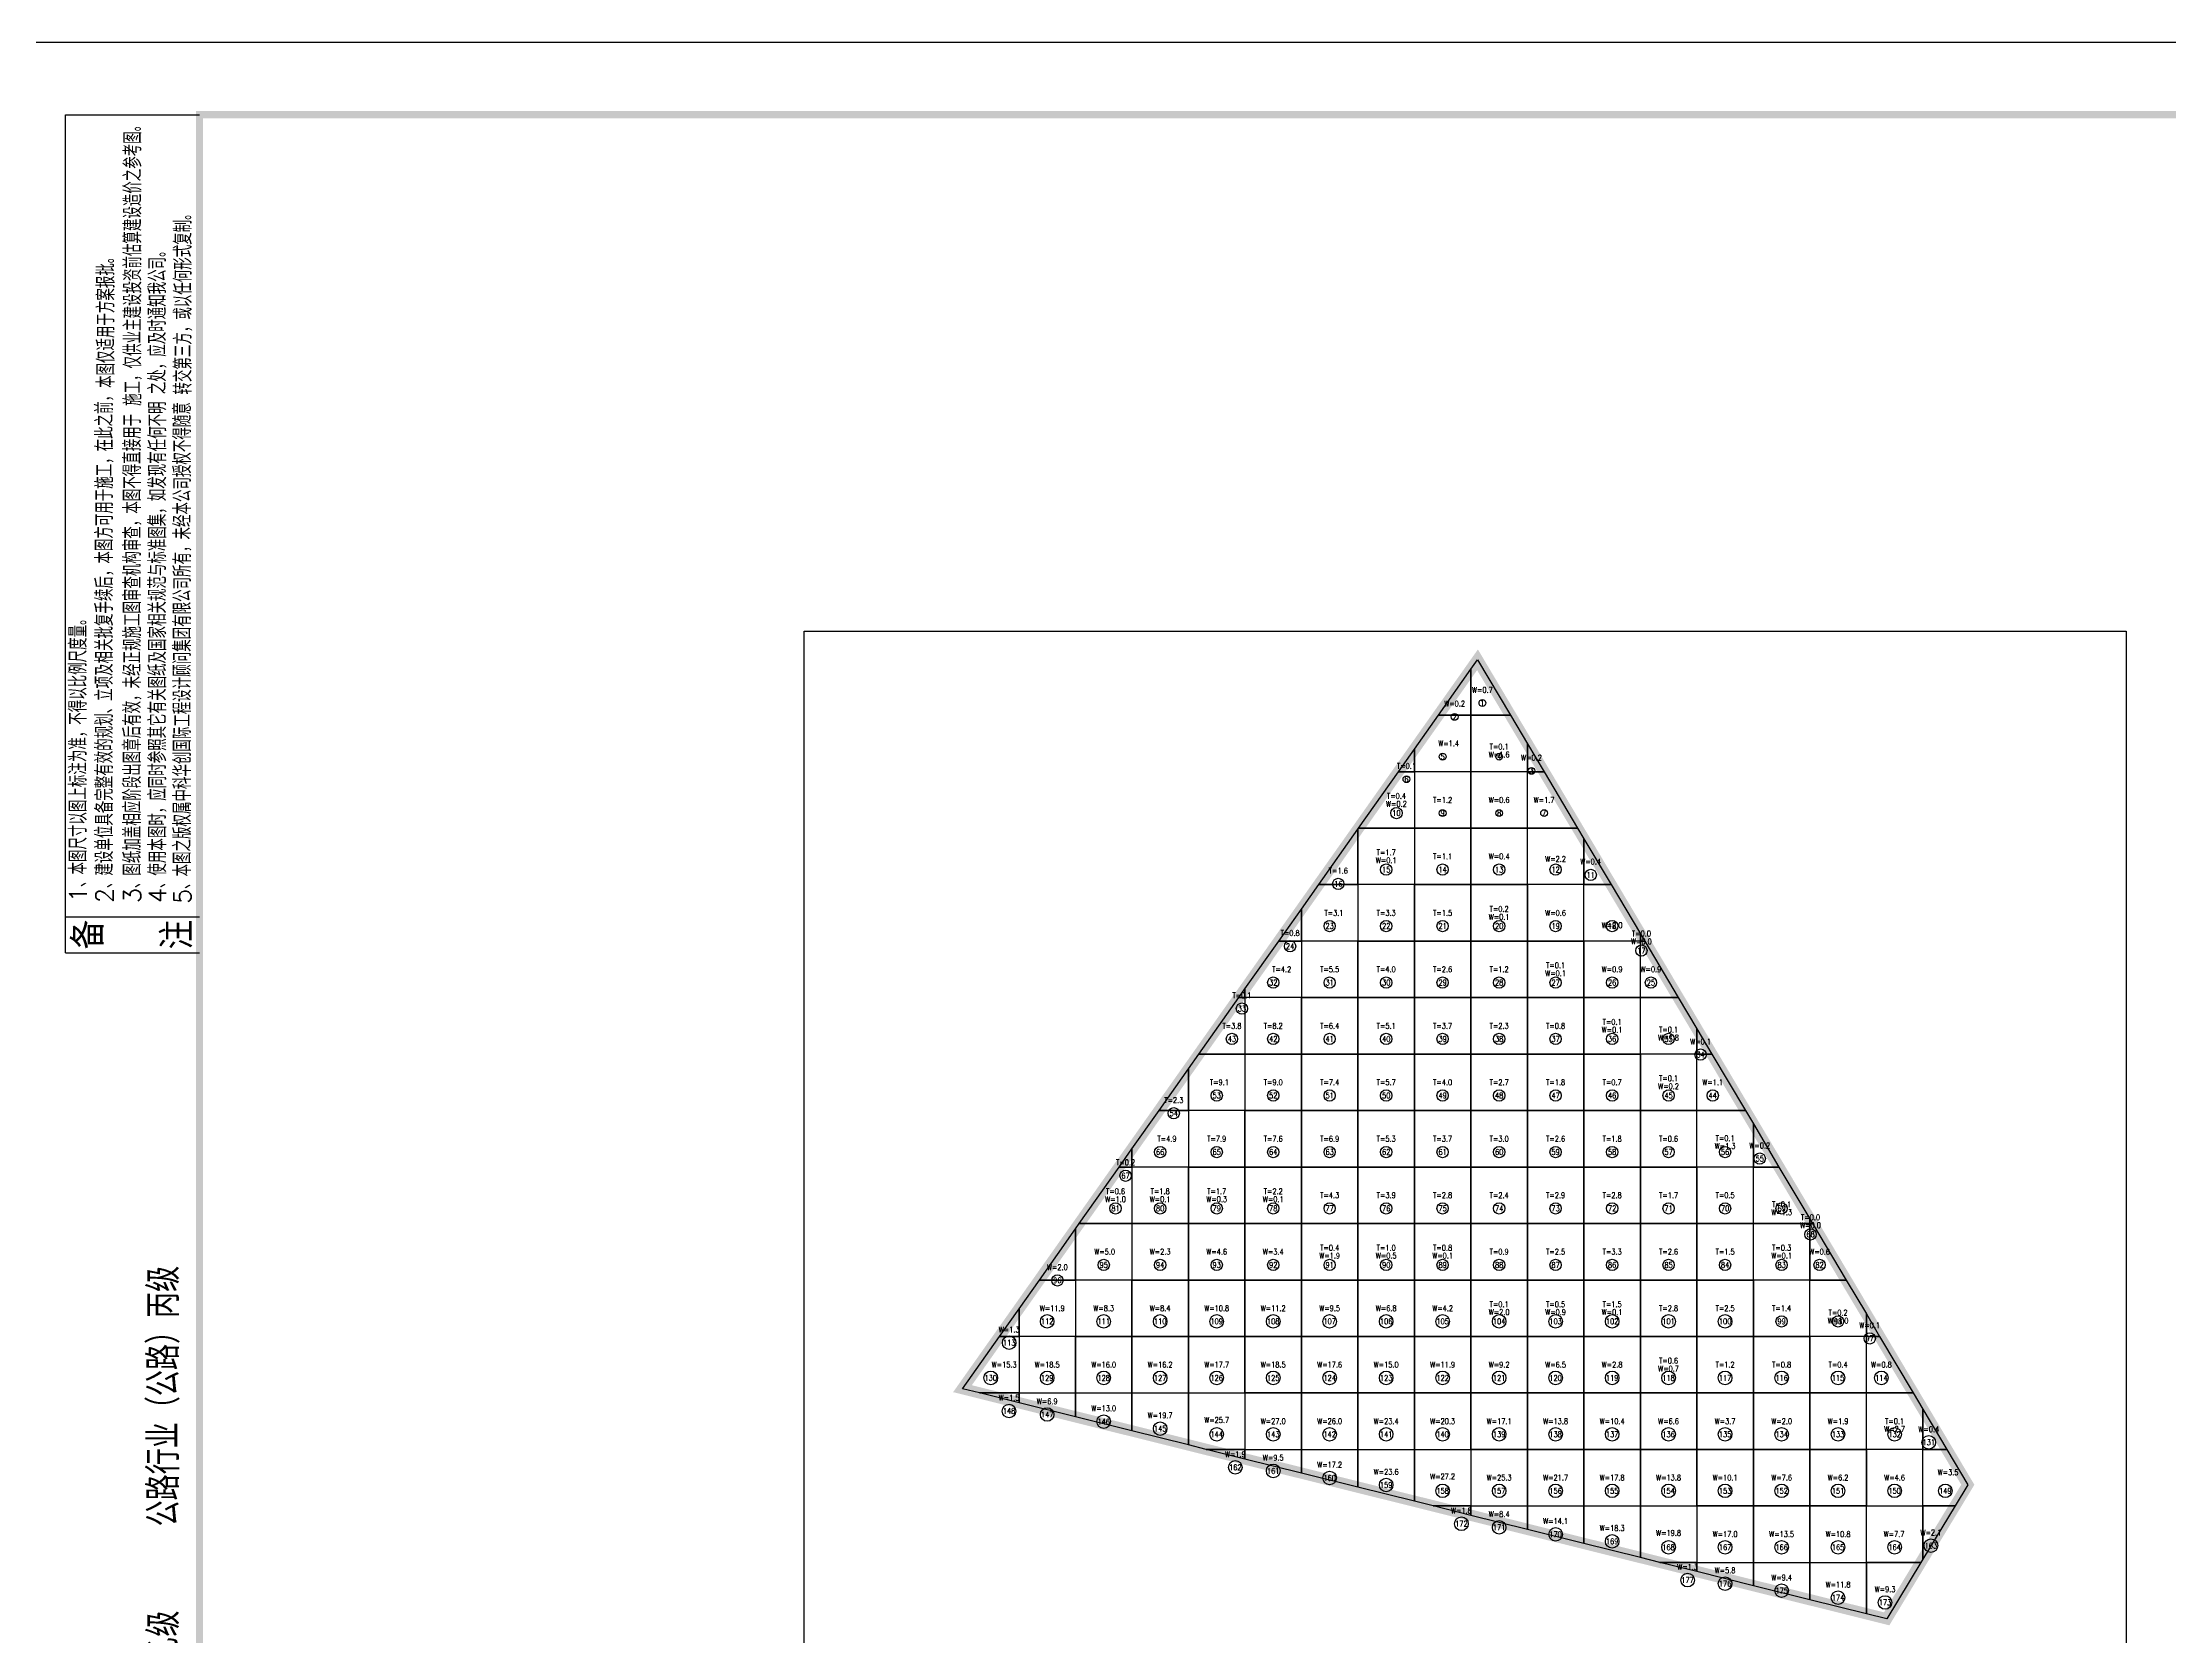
# Model space of a CAD drawing. Extents: x 4283 to 40403, y 1134 to 1764.
# Drawn here: x 5544.8 to 5754, y 1607.3 to 1764.1 of the extents above; entities that cross this region are included whole.
import ezdxf
from ezdxf.enums import TextEntityAlignment as Align

# ---------------------------------------------------------------- set-up
doc = ezdxf.new("R2010")
doc.units = 0
for name, color, linetype in [('PUB_TEXT', 7, 'Continuous'), ('PUB_TITLE', 4, 'Continuous'), ('S-MODIFY', 4, 'Continuous'), ('tdz_4-1方格网', 2, 'Continuous'), ('tdz_4-1方格网计算', 7, 'Continuous'), ('tdz_土方计算图', 7, 'Continuous'), ('tdz_格田', 6, 'Continuous'), ('华泽绵阳图框', 7, 'Continuous'), ('致远博图框', 7, 'Continuous')]:
    doc.layers.add(name, color=color, linetype=linetype)
doc.styles.add('-宋体', font='', dxfattribs={"width": 0.8})
doc.styles.add('_TCH_WINDOW', font='SIMPLEX', dxfattribs={"height": 3.5, "bigfont": 'GBCBIG'})
doc.styles.add('GLandNum', font='txt_____.ttf', dxfattribs={"width": 0.7, "height": 0.5})
doc.styles.add('长仿宋', font='', dxfattribs={"width": 0.7, "height": 5})
doc.styles.get('-宋体').set_extended_font_data('SimSun')
doc.styles.get('长仿宋').set_extended_font_data('SimSun')

# ---------------------------------------------------------------- blocks, each defined once
blk = doc.blocks.new('BEIZHU')
at = {"layer": 'PUB_TEXT', "color": 7, "style": '_TCH_WINDOW'}
for s, p in [('施工，仅供业主建设投资前估算建设造价之参考图。', (-299297, -79000)), ('转交第三方，或以任何形式复制。', (-298802, -78889)), ('本图仅适用于方案报批。', (-299561, -78824)), ('之处，应及时通知我公司。', (-299054, -78885)), ('2、建设单位具备完整有效的规划、立项及相关批复手续后，本图方可用于施工，在此之前，', (-299576, -83890)), ('4、使用本图时，应同时参照其它有关图纸及国家相关规范与标准图集，如发现有任何不明', (-299053, -83890)), ('5、本图之版权属中科华创国际工程设计顾问集团有限公司所有，未经本公司授权不得随意', (-298809, -83898)), ('3、图纸加盖相应阶段出图章后有效，未经正规施工图审查机构审查，本图不得直接用于', (-299301, -83890)), ('1、本图尺寸以图上标注为准，不得以比例尺度量。', (-299834, -83879))]:
    blk.add_text(s, height=170.5, rotation=90, dxfattribs=at).set_placement(p)

msp = doc.modelspace()

# ---------------------------------------------------------------- linework, layer by layer
at = {"layer": 'PUB_TITLE', "color": 7}
for p, q in [((5547.02, 1674.56), (5547.02, 1756.99)), ((5547.02, 1756.99), (5560.21, 1756.99)), ((5547.02, 1678.09), (5560.21, 1678.09)), ((5547.02, 1674.56), (5560.21, 1674.56))]:
    msp.add_line(p, q, dxfattribs=at)
at = {"layer": 'PUB_TITLE'}
msp.add_lwpolyline([(5542.53, 1467.09), (5962.53, 1467.09), (5962.53, 1764.09), (5542.53, 1764.09)], close=True, dxfattribs=at)
at = {"layer": 'S-MODIFY'}
msp.add_lwpolyline([(5542.53, 1467.09), (5962.53, 1467.09), (5962.53, 1764.09), (5542.53, 1764.09)], close=True, dxfattribs=at)
at = {"layer": 'tdz_4-1方格网', "linetype": 'Continuous'}
for points in [[(5689.14, 1697.92, 3791.03), (5685.25, 1697.92, 3791.11), (5685.25, 1702.45, 3791.14), (5685.9, 1703.37, 3791.11)], [(5685.25, 1702.45, 3791.14), (5685.25, 1697.92, 3791.11), (5682.05, 1697.92, 3791.29)], [(5682.05, 1697.92, 3791.29), (5685.25, 1697.92, 3791.11), (5685.25, 1692.36, 3791.15), (5679.69, 1692.36, 3791.4), (5679.69, 1694.58, 3791.4)], [(5690.81, 1695.11, 3790.98), (5690.81, 1692.36, 3791), (5685.25, 1692.36, 3791.15), (5685.25, 1697.92, 3791.11), (5689.14, 1697.92, 3791.03)], [(5679.69, 1694.58, 3791.4), (5679.69, 1692.36, 3791.4), (5678.13, 1692.36, 3791.48)], [(5692.44, 1692.36, 3790.94), (5690.81, 1692.36, 3791), (5690.81, 1695.11, 3790.98)], [(5678.13, 1692.36, 3791.48), (5679.69, 1692.36, 3791.4), (5679.69, 1686.81, 3791.44), (5674.2, 1686.81, 3791.66)], [(5679.69, 1692.36, 3791.4), (5679.69, 1686.81, 3791.44), (5685.25, 1686.81, 3791.27), (5685.25, 1692.36, 3791.15)], [(5685.25, 1692.36, 3791.15), (5685.25, 1686.81, 3791.27), (5690.81, 1686.81, 3791.05), (5690.81, 1692.36, 3791)], [(5690.81, 1692.36, 3791), (5692.44, 1692.36, 3790.94), (5695.74, 1686.81, 3790.85), (5690.81, 1686.81, 3791.05)], [(5674.14, 1686.72, 3791.66), (5674.14, 1681.25, 3791.7), (5670.28, 1681.25, 3791.84)], [(5674.2, 1686.81, 3791.66), (5679.69, 1686.81, 3791.44), (5679.69, 1681.25, 3791.56), (5674.14, 1681.25, 3791.7), (5674.14, 1686.72, 3791.66)], [(5679.69, 1686.81, 3791.44), (5679.69, 1681.25, 3791.56), (5685.25, 1681.25, 3791.34), (5685.25, 1686.81, 3791.27)], [(5685.25, 1686.81, 3791.27), (5685.25, 1681.25, 3791.34), (5690.81, 1681.25, 3791.11), (5690.81, 1686.81, 3791.05)], [(5696.36, 1685.76, 3790.84), (5696.36, 1681.25, 3790.86), (5690.81, 1681.25, 3791.11), (5690.81, 1686.81, 3791.05), (5695.74, 1686.81, 3790.85)], [(5699.04, 1681.25, 3790.77), (5696.36, 1681.25, 3790.86), (5696.36, 1685.76, 3790.84)], [(5670.28, 1681.25, 3791.84), (5674.14, 1681.25, 3791.7), (5674.14, 1675.7, 3791.8), (5668.58, 1675.7, 3792), (5668.58, 1678.85, 3791.92)], [(5674.14, 1681.25, 3791.7), (5674.14, 1675.7, 3791.8), (5679.69, 1675.7, 3791.59), (5679.69, 1681.25, 3791.56)], [(5679.69, 1681.25, 3791.56), (5679.69, 1675.7, 3791.59), (5685.25, 1675.7, 3791.37), (5685.25, 1681.25, 3791.34)], [(5685.25, 1681.25, 3791.34), (5685.25, 1675.7, 3791.37), (5690.81, 1675.7, 3791.15), (5690.81, 1681.25, 3791.11)], [(5690.81, 1681.25, 3791.11), (5690.81, 1675.7, 3791.15), (5696.36, 1675.7, 3790.91), (5696.36, 1681.25, 3790.86)], [(5701.92, 1676.41, 3790.69), (5701.92, 1675.7, 3790.68), (5696.36, 1675.7, 3790.91), (5696.36, 1681.25, 3790.86), (5699.04, 1681.25, 3790.77)], [(5668.58, 1678.85, 3791.92), (5668.58, 1675.7, 3792), (5666.35, 1675.7, 3792.03)], [(5666.35, 1675.7, 3792.03), (5668.58, 1675.7, 3792), (5668.58, 1670.14, 3792.05), (5663.03, 1670.14, 3792.2), (5663.03, 1670.99, 3792.18)], [(5668.58, 1675.7, 3792), (5668.58, 1670.14, 3792.05), (5674.14, 1670.14, 3791.84), (5674.14, 1675.7, 3791.8)], [(5674.14, 1675.7, 3791.8), (5674.14, 1670.14, 3791.84), (5679.69, 1670.14, 3791.62), (5679.69, 1675.7, 3791.59)], [(5679.69, 1675.7, 3791.59), (5679.69, 1670.14, 3791.62), (5685.25, 1670.14, 3791.41), (5685.25, 1675.7, 3791.37)], [(5685.25, 1675.7, 3791.37), (5685.25, 1670.14, 3791.41), (5690.81, 1670.14, 3791.19), (5690.81, 1675.7, 3791.15)], [(5690.81, 1675.7, 3791.15), (5690.81, 1670.14, 3791.19), (5696.36, 1670.14, 3790.97), (5696.36, 1675.7, 3790.91)], [(5696.36, 1675.7, 3790.91), (5696.36, 1670.14, 3790.97), (5701.92, 1670.14, 3790.72), (5701.92, 1675.7, 3790.68)], [(5702.34, 1675.7, 3790.68), (5701.92, 1675.7, 3790.68), (5701.92, 1676.41, 3790.69)], [(5701.92, 1675.7, 3790.68), (5702.34, 1675.7, 3790.68), (5705.64, 1670.14, 3790.59), (5701.92, 1670.14, 3790.72)], [(5662.43, 1670.14, 3792.21), (5663.03, 1670.14, 3792.2), (5663.03, 1664.58, 3792.3), (5658.5, 1664.58, 3792.4)], [(5663.03, 1670.99, 3792.18), (5663.03, 1670.14, 3792.2), (5662.43, 1670.14, 3792.21)], [(5663.03, 1670.14, 3792.2), (5663.03, 1664.58, 3792.3), (5668.58, 1664.58, 3792.09), (5668.58, 1670.14, 3792.05)], [(5668.58, 1670.14, 3792.05), (5668.58, 1664.58, 3792.09), (5674.14, 1664.58, 3791.87), (5674.14, 1670.14, 3791.84)], [(5674.14, 1670.14, 3791.84), (5674.14, 1664.58, 3791.87), (5679.69, 1664.58, 3791.66), (5679.69, 1670.14, 3791.62)], [(5679.69, 1670.14, 3791.62), (5679.69, 1664.58, 3791.66), (5685.25, 1664.58, 3791.44), (5685.25, 1670.14, 3791.41)], [(5685.25, 1670.14, 3791.41), (5685.25, 1664.58, 3791.44), (5690.81, 1664.58, 3791.23), (5690.81, 1670.14, 3791.19)], [(5690.81, 1670.14, 3791.19), (5690.81, 1664.58, 3791.23), (5696.36, 1664.58, 3791.01), (5696.36, 1670.14, 3790.97)], [(5696.36, 1670.14, 3790.97), (5696.36, 1664.58, 3791.01), (5701.92, 1664.58, 3790.77), (5701.92, 1670.14, 3790.72)], [(5707.47, 1667.06, 3790.54), (5707.47, 1664.58, 3790.53), (5701.92, 1664.58, 3790.77), (5701.92, 1670.14, 3790.72), (5705.64, 1670.14, 3790.59)], [(5708.95, 1664.58, 3790.51), (5707.47, 1664.58, 3790.53), (5707.47, 1667.06, 3790.54)], [(5657.47, 1663.12, 3792.45), (5657.47, 1659.03, 3792.55), (5654.58, 1659.03, 3792.7)], [(5658.5, 1664.58, 3792.4), (5663.03, 1664.58, 3792.3), (5663.03, 1659.03, 3792.33), (5657.47, 1659.03, 3792.55), (5657.47, 1663.12, 3792.45)], [(5663.03, 1664.58, 3792.3), (5663.03, 1659.03, 3792.33), (5668.58, 1659.03, 3792.12), (5668.58, 1664.58, 3792.09)], [(5668.58, 1664.58, 3792.09), (5668.58, 1659.03, 3792.12), (5674.14, 1659.03, 3791.93), (5674.14, 1664.58, 3791.87)], [(5674.14, 1664.58, 3791.87), (5674.14, 1659.03, 3791.93), (5679.69, 1659.03, 3791.74), (5679.69, 1664.58, 3791.66)], [(5679.69, 1664.58, 3791.66), (5679.69, 1659.03, 3791.74), (5685.25, 1659.03, 3791.56), (5685.25, 1664.58, 3791.44)], [(5685.25, 1664.58, 3791.44), (5685.25, 1659.03, 3791.56), (5690.81, 1659.03, 3791.3), (5690.81, 1664.58, 3791.23)], [(5690.81, 1664.58, 3791.23), (5690.81, 1659.03, 3791.3), (5696.36, 1659.03, 3791.04), (5696.36, 1664.58, 3791.01)], [(5696.36, 1664.58, 3791.01), (5696.36, 1659.03, 3791.04), (5701.92, 1659.03, 3790.82), (5701.92, 1664.58, 3790.77)], [(5701.92, 1664.58, 3790.77), (5701.92, 1659.03, 3790.82), (5707.47, 1659.03, 3790.58), (5707.47, 1664.58, 3790.53)], [(5707.47, 1664.58, 3790.53), (5708.95, 1664.58, 3790.51), (5712.25, 1659.03, 3790.42), (5707.47, 1659.03, 3790.58)], [(5654.58, 1659.03, 3792.7), (5657.47, 1659.03, 3792.55), (5657.47, 1653.47, 3792.92), (5651.92, 1653.47, 3793.21), (5651.92, 1655.26, 3793.09)], [(5657.47, 1659.03, 3792.55), (5657.47, 1653.47, 3792.92), (5663.03, 1653.47, 3792.66), (5663.03, 1659.03, 3792.33)], [(5663.03, 1659.03, 3792.33), (5663.03, 1653.47, 3792.66), (5668.58, 1653.47, 3792.3), (5668.58, 1659.03, 3792.12)], [(5668.58, 1659.03, 3792.12), (5668.58, 1653.47, 3792.3), (5674.14, 1653.47, 3792.07), (5674.14, 1659.03, 3791.93)], [(5674.14, 1659.03, 3791.93), (5674.14, 1653.47, 3792.07), (5679.69, 1653.47, 3791.87), (5679.69, 1659.03, 3791.74)], [(5679.69, 1659.03, 3791.74), (5679.69, 1653.47, 3791.87), (5685.25, 1653.47, 3791.61), (5685.25, 1659.03, 3791.56)], [(5685.25, 1659.03, 3791.56), (5685.25, 1653.47, 3791.61), (5690.81, 1653.47, 3791.34), (5690.81, 1659.03, 3791.3)], [(5690.81, 1659.03, 3791.3), (5690.81, 1653.47, 3791.34), (5696.36, 1653.47, 3791.08), (5696.36, 1659.03, 3791.04)], [(5696.36, 1659.03, 3791.04), (5696.36, 1653.47, 3791.08), (5701.92, 1653.47, 3790.85), (5701.92, 1659.03, 3790.82)], [(5701.92, 1659.03, 3790.82), (5701.92, 1653.47, 3790.85), (5707.47, 1653.47, 3790.63), (5707.47, 1659.03, 3790.58)], [(5713.03, 1657.71, 3790.4), (5713.03, 1653.47, 3790.39), (5707.47, 1653.47, 3790.63), (5707.47, 1659.03, 3790.58), (5712.25, 1659.03, 3790.42)], [(5715.55, 1653.47, 3790.33), (5713.03, 1653.47, 3790.39), (5713.03, 1657.71, 3790.4)], [(5651.92, 1655.26, 3793.09), (5651.92, 1653.47, 3793.21), (5650.65, 1653.47, 3793.28)], [(5650.65, 1653.47, 3793.28), (5651.92, 1653.47, 3793.21), (5651.92, 1647.92, 3793.49), (5646.73, 1647.92, 3793.86)], [(5651.92, 1653.47, 3793.21), (5651.92, 1647.92, 3793.49), (5657.47, 1647.92, 3793.3), (5657.47, 1653.47, 3792.92)], [(5657.47, 1653.47, 3792.92), (5657.47, 1647.92, 3793.3), (5663.03, 1647.92, 3793.04), (5663.03, 1653.47, 3792.66)], [(5663.03, 1653.47, 3792.66), (5663.03, 1647.92, 3793.04), (5668.58, 1647.92, 3792.63), (5668.58, 1653.47, 3792.3)], [(5668.58, 1653.47, 3792.3), (5668.58, 1647.92, 3792.63), (5674.14, 1647.92, 3792.23), (5674.14, 1653.47, 3792.07)], [(5674.14, 1653.47, 3792.07), (5674.14, 1647.92, 3792.23), (5679.69, 1647.92, 3792), (5679.69, 1653.47, 3791.87)], [(5679.69, 1653.47, 3791.87), (5679.69, 1647.92, 3792), (5685.25, 1647.92, 3791.78), (5685.25, 1653.47, 3791.61)], [(5685.25, 1653.47, 3791.61), (5685.25, 1647.92, 3791.78), (5690.81, 1647.92, 3791.5), (5690.81, 1653.47, 3791.34)], [(5690.81, 1653.47, 3791.34), (5690.81, 1647.92, 3791.5), (5696.36, 1647.92, 3791.12), (5696.36, 1653.47, 3791.08)], [(5696.36, 1653.47, 3791.08), (5696.36, 1647.92, 3791.12), (5701.92, 1647.92, 3790.89), (5701.92, 1653.47, 3790.85)], [(5701.92, 1653.47, 3790.85), (5701.92, 1647.92, 3790.89), (5707.47, 1647.92, 3790.66), (5707.47, 1653.47, 3790.63)], [(5707.47, 1653.47, 3790.63), (5707.47, 1647.92, 3790.66), (5713.03, 1647.92, 3790.44), (5713.03, 1653.47, 3790.39)], [(5718.58, 1648.37, 3790.25), (5718.58, 1647.92, 3790.25), (5713.03, 1647.92, 3790.44), (5713.03, 1653.47, 3790.39), (5715.55, 1653.47, 3790.33)], [(5718.85, 1647.92, 3790.25), (5718.58, 1647.92, 3790.25), (5718.58, 1648.37, 3790.25)], [(5646.36, 1647.4, 3793.91), (5646.36, 1642.36, 3794.25), (5642.81, 1642.36, 3794.44)], [(5646.73, 1647.92, 3793.86), (5651.92, 1647.92, 3793.49), (5651.92, 1642.36, 3793.76), (5646.36, 1642.36, 3794.25), (5646.36, 1647.4, 3793.91)], [(5651.92, 1647.92, 3793.49), (5651.92, 1642.36, 3793.76), (5657.47, 1642.36, 3793.58), (5657.47, 1647.92, 3793.3)], [(5657.47, 1647.92, 3793.3), (5657.47, 1642.36, 3793.58), (5663.03, 1642.36, 3793.41), (5663.03, 1647.92, 3793.04)], [(5663.03, 1647.92, 3793.04), (5663.03, 1642.36, 3793.41), (5668.58, 1642.36, 3793.06), (5668.58, 1647.92, 3792.63)], [(5668.58, 1647.92, 3792.63), (5668.58, 1642.36, 3793.06), (5674.14, 1642.36, 3792.67), (5674.14, 1647.92, 3792.23)], [(5674.14, 1647.92, 3792.23), (5674.14, 1642.36, 3792.67), (5679.69, 1642.36, 3792.25), (5679.69, 1647.92, 3792)], [(5679.69, 1647.92, 3792), (5679.69, 1642.36, 3792.25), (5685.25, 1642.36, 3791.94), (5685.25, 1647.92, 3791.78)], [(5685.25, 1647.92, 3791.78), (5685.25, 1642.36, 3791.94), (5690.81, 1642.36, 3791.57), (5690.81, 1647.92, 3791.5)], [(5690.81, 1647.92, 3791.5), (5690.81, 1642.36, 3791.57), (5696.36, 1642.36, 3791.24), (5696.36, 1647.92, 3791.12)], [(5696.36, 1647.92, 3791.12), (5696.36, 1642.36, 3791.24), (5701.92, 1642.36, 3790.93), (5701.92, 1647.92, 3790.89)], [(5701.92, 1647.92, 3790.89), (5701.92, 1642.36, 3790.93), (5707.47, 1642.36, 3790.7), (5707.47, 1647.92, 3790.66)], [(5707.47, 1647.92, 3790.66), (5707.47, 1642.36, 3790.7), (5713.03, 1642.36, 3790.48), (5713.03, 1647.92, 3790.44)], [(5713.03, 1642.36, 3790.48), (5713.03, 1647.92, 3790.44), (5718.58, 1647.92, 3790.25), (5718.58, 1642.36, 3790.25)], [(5718.58, 1647.92, 3790.25), (5718.85, 1647.92, 3790.25), (5722.15, 1642.36, 3790.16), (5718.58, 1642.36, 3790.25)], [(5642.81, 1642.36, 3794.44), (5646.36, 1642.36, 3794.25), (5646.36, 1636.81, 3794.42), (5640.81, 1636.81, 3794.96), (5640.81, 1639.53, 3794.73)], [(5646.36, 1642.36, 3794.25), (5646.36, 1636.81, 3794.42), (5651.92, 1636.81, 3794.11), (5651.92, 1642.36, 3793.76)], [(5651.92, 1642.36, 3793.76), (5651.92, 1636.81, 3794.11), (5657.47, 1636.81, 3794), (5657.47, 1642.36, 3793.58)], [(5657.47, 1642.36, 3793.58), (5657.47, 1636.81, 3794), (5663.03, 1636.81, 3793.78), (5663.03, 1642.36, 3793.41)], [(5663.03, 1642.36, 3793.41), (5663.03, 1636.81, 3793.78), (5668.58, 1636.81, 3793.48), (5668.58, 1642.36, 3793.06)], [(5668.58, 1642.36, 3793.06), (5668.58, 1636.81, 3793.48), (5674.14, 1636.81, 3793.11), (5674.14, 1642.36, 3792.67)], [(5674.14, 1642.36, 3792.67), (5674.14, 1636.81, 3793.11), (5679.69, 1636.81, 3792.7), (5679.69, 1642.36, 3792.25)], [(5679.69, 1642.36, 3792.25), (5679.69, 1636.81, 3792.7), (5685.25, 1636.81, 3792.28), (5685.25, 1642.36, 3791.94)], [(5685.25, 1642.36, 3791.94), (5685.25, 1636.81, 3792.28), (5690.81, 1636.81, 3791.94), (5690.81, 1642.36, 3791.57)], [(5690.81, 1642.36, 3791.57), (5690.81, 1636.81, 3791.94), (5696.36, 1636.81, 3791.53), (5696.36, 1642.36, 3791.24)], [(5696.36, 1642.36, 3791.24), (5696.36, 1636.81, 3791.53), (5701.92, 1636.81, 3791.11), (5701.92, 1642.36, 3790.93)], [(5701.92, 1642.36, 3790.93), (5701.92, 1636.81, 3791.11), (5707.47, 1636.81, 3790.75), (5707.47, 1642.36, 3790.7)], [(5707.47, 1642.36, 3790.7), (5707.47, 1636.81, 3790.75), (5713.03, 1636.81, 3790.52), (5713.03, 1642.36, 3790.48)], [(5713.03, 1642.36, 3790.48), (5713.03, 1636.81, 3790.52), (5718.58, 1636.81, 3790.29), (5718.58, 1642.36, 3790.25)], [(5724.14, 1639.02, 3790.11), (5724.14, 1636.81, 3790.08), (5718.58, 1636.81, 3790.29), (5718.58, 1642.36, 3790.25), (5722.15, 1642.36, 3790.16)], [(5640.81, 1639.53, 3794.73), (5640.81, 1636.81, 3794.96), (5638.88, 1636.81, 3795.02)], [(5725.45, 1636.81, 3790.07), (5724.14, 1636.81, 3790.08), (5724.14, 1639.02, 3790.11)], [(5638.88, 1636.81, 3795.02), (5640.81, 1636.81, 3794.96), (5640.81, 1631.25, 3795.39), (5636.92, 1631.25, 3795.51), (5635.25, 1631.67, 3795.56)], [(5640.81, 1636.81, 3794.96), (5640.81, 1631.25, 3795.39), (5646.36, 1631.25, 3795.03), (5646.36, 1636.81, 3794.42)], [(5646.36, 1636.81, 3794.42), (5646.36, 1631.25, 3795.03), (5651.92, 1631.25, 3794.68), (5651.92, 1636.81, 3794.11)], [(5651.92, 1636.81, 3794.11), (5651.92, 1631.25, 3794.68), (5657.47, 1631.25, 3794.39), (5657.47, 1636.81, 3794)], [(5657.47, 1636.81, 3794), (5657.47, 1631.25, 3794.39), (5663.03, 1631.25, 3794.16), (5663.03, 1636.81, 3793.78)], [(5663.03, 1636.81, 3793.78), (5663.03, 1631.25, 3794.16), (5668.58, 1631.25, 3793.93), (5668.58, 1636.81, 3793.48)], [(5668.58, 1636.81, 3793.48), (5668.58, 1631.25, 3793.93), (5674.14, 1631.25, 3793.57), (5674.14, 1636.81, 3793.11)], [(5674.14, 1636.81, 3793.11), (5674.14, 1631.25, 3793.57), (5679.69, 1631.25, 3793.15), (5679.69, 1636.81, 3792.7)], [(5679.69, 1636.81, 3792.7), (5679.69, 1631.25, 3793.15), (5685.25, 1631.25, 3792.74), (5685.25, 1636.81, 3792.28)], [(5685.25, 1636.81, 3792.28), (5685.25, 1631.25, 3792.74), (5690.81, 1631.25, 3792.32), (5690.81, 1636.81, 3791.94)], [(5690.81, 1636.81, 3791.94), (5690.81, 1631.25, 3792.32), (5696.36, 1631.25, 3791.9), (5696.36, 1636.81, 3791.53)], [(5696.36, 1636.81, 3791.53), (5696.36, 1631.25, 3791.9), (5701.92, 1631.25, 3791.48), (5701.92, 1636.81, 3791.11)], [(5701.92, 1636.81, 3791.11), (5701.92, 1631.25, 3791.48), (5707.47, 1631.25, 3791.03), (5707.47, 1636.81, 3790.75)], [(5707.47, 1636.81, 3790.75), (5707.47, 1631.25, 3791.03), (5713.03, 1631.25, 3790.71), (5713.03, 1636.81, 3790.52)], [(5713.03, 1636.81, 3790.52), (5713.03, 1631.25, 3790.71), (5718.58, 1631.25, 3790.42), (5718.58, 1636.81, 3790.29)], [(5718.58, 1636.81, 3790.29), (5718.58, 1631.25, 3790.42), (5724.14, 1631.25, 3790.13), (5724.14, 1636.81, 3790.08)], [(5724.14, 1636.81, 3790.08), (5725.45, 1636.81, 3790.07), (5728.75, 1631.25, 3790), (5724.14, 1631.25, 3790.13)], [(5636.92, 1631.25, 3795.51), (5640.81, 1631.25, 3795.39), (5640.81, 1630.28, 3795.41)], [(5640.81, 1630.28, 3795.41), (5640.81, 1631.25, 3795.39), (5646.36, 1631.25, 3795.03), (5646.36, 1628.9, 3795.26)], [(5646.36, 1628.9, 3795.26), (5646.36, 1631.25, 3795.03), (5651.92, 1631.25, 3794.68), (5651.92, 1627.52, 3795.11)], [(5651.92, 1627.52, 3795.11), (5651.92, 1631.25, 3794.68), (5657.47, 1631.25, 3794.39), (5657.47, 1626.13, 3794.96)], [(5657.47, 1626.13, 3794.96), (5657.47, 1631.25, 3794.39), (5663.03, 1631.25, 3794.16), (5663.03, 1625.7, 3794.71), (5659.23, 1625.7, 3794.91)], [(5663.03, 1631.25, 3794.16), (5663.03, 1625.7, 3794.71), (5668.58, 1625.7, 3794.4), (5668.58, 1631.25, 3793.93)], [(5668.58, 1631.25, 3793.93), (5668.58, 1625.7, 3794.4), (5674.14, 1625.7, 3794.02), (5674.14, 1631.25, 3793.57)], [(5674.14, 1631.25, 3793.57), (5674.14, 1625.7, 3794.02), (5679.69, 1625.7, 3793.6), (5679.69, 1631.25, 3793.15)], [(5679.69, 1631.25, 3793.15), (5679.69, 1625.7, 3793.6), (5685.25, 1625.7, 3793.19), (5685.25, 1631.25, 3792.74)], [(5685.25, 1631.25, 3792.74), (5685.25, 1625.7, 3793.19), (5690.81, 1625.7, 3792.76), (5690.81, 1631.25, 3792.32)], [(5690.81, 1631.25, 3792.32), (5690.81, 1625.7, 3792.76), (5696.36, 1625.7, 3792.34), (5696.36, 1631.25, 3791.9)], [(5696.36, 1631.25, 3791.9), (5696.36, 1625.7, 3792.34), (5701.92, 1625.7, 3791.88), (5701.92, 1631.25, 3791.48)], [(5701.92, 1631.25, 3791.48), (5701.92, 1625.7, 3791.88), (5707.47, 1625.7, 3791.43), (5707.47, 1631.25, 3791.03)], [(5707.47, 1631.25, 3791.03), (5707.47, 1625.7, 3791.43), (5713.03, 1625.7, 3791.02), (5713.03, 1631.25, 3790.71)], [(5713.03, 1631.25, 3790.71), (5713.03, 1625.7, 3791.02), (5718.58, 1625.7, 3790.72), (5718.58, 1631.25, 3790.42)], [(5718.58, 1631.25, 3790.42), (5718.58, 1625.7, 3790.72), (5724.14, 1625.7, 3790.4), (5724.14, 1631.25, 3790.13)], [(5729.69, 1629.67, 3790), (5729.69, 1625.7, 3790.04), (5724.14, 1625.7, 3790.4), (5724.14, 1631.25, 3790.13), (5728.75, 1631.25, 3790)], [(5732.06, 1625.7, 3790), (5729.69, 1625.7, 3790.04), (5729.69, 1629.67, 3790)], [(5659.23, 1625.7, 3794.91), (5663.03, 1625.7, 3794.71), (5663.03, 1624.75, 3794.81)], [(5663.03, 1624.75, 3794.81), (5663.03, 1625.7, 3794.71), (5668.58, 1625.7, 3794.4), (5668.58, 1623.37, 3794.62)], [(5668.58, 1623.37, 3794.62), (5668.58, 1625.7, 3794.4), (5674.14, 1625.7, 3794.02), (5674.14, 1621.98, 3794.31)], [(5674.14, 1621.98, 3794.31), (5674.14, 1625.7, 3794.02), (5679.69, 1625.7, 3793.6), (5679.69, 1620.6, 3794)], [(5679.69, 1620.6, 3794), (5679.69, 1625.7, 3793.6), (5685.25, 1625.7, 3793.19), (5685.25, 1620.14, 3793.64), (5681.53, 1620.14, 3793.89)], [(5685.25, 1625.7, 3793.19), (5685.25, 1620.14, 3793.64), (5690.81, 1620.14, 3793.21), (5690.81, 1625.7, 3792.76)], [(5690.81, 1625.7, 3792.76), (5690.81, 1620.14, 3793.21), (5696.36, 1620.14, 3792.74), (5696.36, 1625.7, 3792.34)], [(5696.36, 1625.7, 3792.34), (5696.36, 1620.14, 3792.74), (5701.92, 1620.14, 3792.28), (5701.92, 1625.7, 3791.88)], [(5701.92, 1625.7, 3791.88), (5701.92, 1620.14, 3792.28), (5707.47, 1620.14, 3791.83), (5707.47, 1625.7, 3791.43)], [(5707.47, 1625.7, 3791.43), (5707.47, 1620.14, 3791.83), (5713.03, 1620.14, 3791.38), (5713.03, 1625.7, 3791.02)], [(5713.03, 1625.7, 3791.02), (5713.03, 1620.14, 3791.38), (5718.58, 1620.14, 3790.99), (5718.58, 1625.7, 3790.72)], [(5718.58, 1625.7, 3790.72), (5718.58, 1620.14, 3790.99), (5724.14, 1620.14, 3790.64), (5724.14, 1625.7, 3790.4)], [(5724.14, 1625.7, 3790.4), (5724.14, 1620.14, 3790.64), (5729.69, 1620.14, 3790.29), (5729.69, 1625.7, 3790.04)], [(5729.69, 1625.7, 3790.04), (5732.06, 1625.7, 3790), (5734.12, 1622.22, 3790), (5732.86, 1620.14, 3790.17), (5729.69, 1620.14, 3790.29)], [(5681.53, 1620.14, 3793.89), (5685.25, 1620.14, 3793.64), (5685.25, 1619.21, 3793.68)], [(5685.25, 1619.21, 3793.68), (5685.25, 1620.14, 3793.64), (5690.81, 1620.14, 3793.21), (5690.81, 1617.83, 3793.35)], [(5690.81, 1617.83, 3793.35), (5690.81, 1620.14, 3793.21), (5696.36, 1620.14, 3792.74), (5696.36, 1616.45, 3793)], [(5696.36, 1616.45, 3793), (5696.36, 1620.14, 3792.74), (5701.92, 1620.14, 3792.28), (5701.92, 1615.06, 3792.65)], [(5701.92, 1615.06, 3792.65), (5701.92, 1620.14, 3792.28), (5707.47, 1620.14, 3791.83), (5707.47, 1614.58, 3792.24), (5703.84, 1614.58, 3792.53)], [(5707.47, 1620.14, 3791.83), (5707.47, 1614.58, 3792.24), (5713.03, 1614.58, 3791.77), (5713.03, 1620.14, 3791.38)], [(5713.03, 1620.14, 3791.38), (5713.03, 1614.58, 3791.77), (5718.58, 1614.58, 3791.33), (5718.58, 1620.14, 3790.99)], [(5718.58, 1620.14, 3790.99), (5718.58, 1614.58, 3791.33), (5724.14, 1614.58, 3790.93), (5724.14, 1620.14, 3790.64)], [(5729.5, 1614.58, 3790.63), (5724.14, 1614.58, 3790.93), (5724.14, 1620.14, 3790.64), (5729.69, 1620.14, 3790.29), (5729.69, 1614.91, 3790.6)], [(5729.69, 1620.14, 3790.29), (5732.86, 1620.14, 3790.17), (5729.69, 1614.91, 3790.6)], [(5703.84, 1614.58, 3792.53), (5707.47, 1614.58, 3792.24), (5707.47, 1613.68, 3792.3)], [(5707.47, 1613.68, 3792.3), (5707.47, 1614.58, 3792.24), (5713.03, 1614.58, 3791.77), (5713.03, 1612.29, 3791.94)], [(5713.03, 1612.29, 3791.94), (5713.03, 1614.58, 3791.77), (5718.58, 1614.58, 3791.33), (5718.58, 1610.91, 3791.59)], [(5718.58, 1610.91, 3791.59), (5718.58, 1614.58, 3791.33), (5724.14, 1614.58, 3790.93), (5724.14, 1609.53, 3791.24)], [(5724.14, 1614.58, 3790.93), (5729.5, 1614.58, 3790.63), (5726.14, 1609.03, 3791.11), (5724.14, 1609.53, 3791.24)]]:
    msp.add_polyline3d(points, close=True, dxfattribs=at)
at = {"layer": 'tdz_4-1方格网计算', "color": 7, "linetype": 'Continuous'}
for centre, radius in [((5686.38, 1699.12), 0.333), ((5683.65, 1697.75), 0.333), ((5682.47, 1693.84), 0.333), ((5688.03, 1693.84), 0.333), ((5691.21, 1692.44), 0.333), ((5678.91, 1691.62), 0.333), ((5677.93, 1688.29), 0.556), ((5682.47, 1688.29), 0.333), ((5688.03, 1688.29), 0.333), ((5692.45, 1688.29), 0.333), ((5672.21, 1681.32), 0.556), ((5676.92, 1682.73), 0.556), ((5682.47, 1682.73), 0.556), ((5688.03, 1682.73), 0.556), ((5693.58, 1682.73), 0.556), ((5697.03, 1682.21), 0.556), ((5671.36, 1677.18), 0.556), ((5676.92, 1677.18), 0.556), ((5682.47, 1677.18), 0.556), ((5688.03, 1677.18), 0.556), ((5693.58, 1677.18), 0.556), ((5699.14, 1677.18), 0.556), ((5667.47, 1675.19), 0.556), ((5702.02, 1674.76), 0.556), ((5665.81, 1671.62), 0.556), ((5671.36, 1671.62), 0.556), ((5676.92, 1671.62), 0.556), ((5682.47, 1671.62), 0.556), ((5688.03, 1671.62), 0.556), ((5693.58, 1671.62), 0.556), ((5699.14, 1671.62), 0.556), ((5702.95, 1671.62), 0.556), ((5662.73, 1669.06), 0.556), ((5661.75, 1666.07), 0.556), ((5665.81, 1666.07), 0.556), ((5671.36, 1666.07), 0.556), ((5676.92, 1666.07), 0.556), ((5682.47, 1666.07), 0.556), ((5688.03, 1666.07), 0.556), ((5693.58, 1666.07), 0.556), ((5699.14, 1666.07), 0.556), ((5704.69, 1666.07), 0.556), ((5707.84, 1664.53), 0.556), ((5660.25, 1660.51), 0.556), ((5665.81, 1660.51), 0.556), ((5671.36, 1660.51), 0.556), ((5676.92, 1660.51), 0.556), ((5682.47, 1660.51), 0.556), ((5688.03, 1660.51), 0.556), ((5693.58, 1660.51), 0.556), ((5699.14, 1660.51), 0.556), ((5704.69, 1660.51), 0.556), ((5709.03, 1660.51), 0.556), ((5656.03, 1658.76), 0.556), ((5654.69, 1654.95), 0.556), ((5660.25, 1654.95), 0.556), ((5665.81, 1654.95), 0.556), ((5671.36, 1654.95), 0.556), ((5676.92, 1654.95), 0.556), ((5682.47, 1654.95), 0.556), ((5688.03, 1654.95), 0.556), ((5693.58, 1654.95), 0.556), ((5699.14, 1654.95), 0.556), ((5704.69, 1654.95), 0.556), ((5710.25, 1654.95), 0.556), ((5713.66, 1654.3), 0.556), ((5651.29, 1652.62), 0.556), ((5650.3, 1649.4), 0.556), ((5654.69, 1649.4), 0.556), ((5660.25, 1649.4), 0.556), ((5665.81, 1649.4), 0.556), ((5671.36, 1649.4), 0.556), ((5676.92, 1649.4), 0.556), ((5682.47, 1649.4), 0.556), ((5688.03, 1649.4), 0.556), ((5693.58, 1649.4), 0.556), ((5699.14, 1649.4), 0.556), ((5704.69, 1649.4), 0.556), ((5710.25, 1649.4), 0.556), ((5715.81, 1649.4), 0.556), ((5718.65, 1646.85), 0.556), ((5649.14, 1643.84), 0.556), ((5654.69, 1643.84), 0.556), ((5660.25, 1643.84), 0.556), ((5665.81, 1643.84), 0.556), ((5671.36, 1643.84), 0.556), ((5676.92, 1643.84), 0.556), ((5682.47, 1643.84), 0.556), ((5688.03, 1643.84), 0.556), ((5693.58, 1643.84), 0.556), ((5699.14, 1643.84), 0.556), ((5704.69, 1643.84), 0.556), ((5710.25, 1643.84), 0.556), ((5715.81, 1643.84), 0.556), ((5719.54, 1643.84), 0.556), ((5644.58, 1642.32), 0.556), ((5643.58, 1638.29), 0.667), ((5649.14, 1638.29), 0.667), ((5654.69, 1638.29), 0.667), ((5660.25, 1638.29), 0.667), ((5665.81, 1638.29), 0.667), ((5671.36, 1638.29), 0.667), ((5676.92, 1638.29), 0.667), ((5682.47, 1638.29), 0.667), ((5688.03, 1638.29), 0.667), ((5693.58, 1638.29), 0.667), ((5699.14, 1638.29), 0.667), ((5704.69, 1638.29), 0.667), ((5710.25, 1638.29), 0.667), ((5715.81, 1638.29), 0.556), ((5721.36, 1638.29), 0.556), ((5639.84, 1636.19), 0.667), ((5724.47, 1636.62), 0.556), ((5638.03, 1632.73), 0.667), ((5643.58, 1632.73), 0.667), ((5649.14, 1632.73), 0.667), ((5654.69, 1632.73), 0.667), ((5660.25, 1632.73), 0.667), ((5665.81, 1632.73), 0.667), ((5671.36, 1632.73), 0.667), ((5676.92, 1632.73), 0.667), ((5682.47, 1632.73), 0.667), ((5688.03, 1632.73), 0.667), ((5693.58, 1632.73), 0.667), ((5699.14, 1632.73), 0.667), ((5704.69, 1632.73), 0.667), ((5710.25, 1632.73), 0.667), ((5715.81, 1632.73), 0.667), ((5721.36, 1632.73), 0.667), ((5725.62, 1632.73), 0.667), ((5639.83, 1629.47), 0.667), ((5643.58, 1629.13), 0.667), ((5649.14, 1628.43), 0.667), ((5654.69, 1627.74), 0.667), ((5660.25, 1627.18), 0.667), ((5665.81, 1627.18), 0.667), ((5671.36, 1627.18), 0.667), ((5676.92, 1627.18), 0.667), ((5682.47, 1627.18), 0.667), ((5688.03, 1627.18), 0.667), ((5693.58, 1627.18), 0.667), ((5699.14, 1627.18), 0.667), ((5704.69, 1627.18), 0.667), ((5710.25, 1627.18), 0.667), ((5715.81, 1627.18), 0.667), ((5721.36, 1627.18), 0.667), ((5726.92, 1627.18), 0.667), ((5730.28, 1626.39), 0.667), ((5662.08, 1623.93), 0.667), ((5665.81, 1623.58), 0.667), ((5671.36, 1622.89), 0.667), ((5676.92, 1622.2), 0.667), ((5682.47, 1621.62), 0.667), ((5688.03, 1621.62), 0.667), ((5693.58, 1621.62), 0.667), ((5699.14, 1621.62), 0.667), ((5704.69, 1621.62), 0.667), ((5710.25, 1621.62), 0.667), ((5715.81, 1621.62), 0.667), ((5721.36, 1621.62), 0.667), ((5726.92, 1621.62), 0.667), ((5731.91, 1621.62), 0.667), ((5684.32, 1618.38), 0.667), ((5688.03, 1618.03), 0.667), ((5693.58, 1617.34), 0.667), ((5699.14, 1616.65), 0.667), ((5704.69, 1616.07), 0.667), ((5710.25, 1616.07), 0.667), ((5715.81, 1616.07), 0.667), ((5721.36, 1616.07), 0.667), ((5726.92, 1616.07), 0.667), ((5730.49, 1616.23), 0.667), ((5706.56, 1612.84), 0.667), ((5710.25, 1612.49), 0.667), ((5715.81, 1611.8), 0.667), ((5721.36, 1611.11), 0.667), ((5725.98, 1610.64), 0.667)]:
    msp.add_circle(centre, radius, dxfattribs=at)
at = {"layer": 'tdz_土方计算图', "linetype": 'Continuous'}
msp.add_lwpolyline([(5619.69, 1706.2), (5749.69, 1706.2), (5749.69, 1546.2), (5619.69, 1546.2)], close=True, dxfattribs=at)
at = {"layer": 'tdz_格田', "linetype": 'Continuous', "lineweight": 60, "const_width": 1.11}
msp.add_lwpolyline([(5635.25, 1631.67), (5685.9, 1703.37), (5734.12, 1622.22), (5726.14, 1609.03), (5635.25, 1631.67)], close=True, dxfattribs=at)
at = {"layer": '华泽绵阳图框', "color": 7, "const_width": 0.707}
msp.add_lwpolyline([(5560.21, 1474.16), (5955.46, 1474.16), (5955.46, 1756.99), (5560.21, 1756.99)], close=True, dxfattribs=at)

# ---------------------------------------------------------------- block references
at = {"xscale": 0.009999999999990905, "yscale": 0.009999999999990905, "zscale": 0.009999999999990905}
msp.add_blockref('BEIZHU', (8547.47, 2518.35), dxfattribs=at)

# ---------------------------------------------------------------- texts
at = {"layer": 'PUB_TEXT', "color": 7, "style": '-宋体', "width": 0.8}
for s, p in [('备', (5550.5, 1674.89)), ('注', (5559.26, 1674.89))]:
    msp.add_text(s, height=2.66, rotation=90, dxfattribs=at).set_placement(p)
at = {"layer": 'tdz_4-1方格网计算', "color": 173, "linetype": 'Continuous', "style": 'GLandNum', "width": 0.7}
for s, p in [('W=0.7', (5686.38, 1700.41)), ('W=0.2', (5683.65, 1699.05)), ('W=1.4', (5683.06, 1695.14)), ('W=1.6', (5688.03, 1694.05)), ('W=0.2', (5691.21, 1693.74)), ('W=0.2', (5677.93, 1689.2)), ('W=0.6', (5688.03, 1689.58)), ('W=1.7', (5692.45, 1689.58)), ('W=0.1', (5676.92, 1683.64)), ('W=0.4', (5688.03, 1684.03)), ('W=2.2', (5693.58, 1683.77)), ('W=0.4', (5697.03, 1683.51)), ('W=0.1', (5688.03, 1678.08)), ('W=0.6', (5693.58, 1678.47)), ('W=2.0', (5699.14, 1677.26)), ('W=0.0', (5702.02, 1675.66)), ('W=0.1', (5693.58, 1672.53)), ('W=0.9', (5699.14, 1672.92)), ('W=0.9', (5702.95, 1672.92)), ('W=0.1', (5699.14, 1666.97)), ('W=1.8', (5704.69, 1666.2)), ('W=0.1', (5707.84, 1665.82)), ('W=0.2', (5704.69, 1661.42)), ('W=1.1', (5709.03, 1661.81)), ('W=1.3', (5710.25, 1655.53)), ('W=0.2', (5713.66, 1655.59)), ('W=1.0', (5650.3, 1650.31)), ('W=0.1', (5654.69, 1650.31)), ('W=0.3', (5660.25, 1650.31)), ('W=0.1', (5665.81, 1650.31)), ('W=1.3', (5715.81, 1649.03)), ('W=0.0', (5718.65, 1647.75)), ('W=5.0', (5649.23, 1645.14)), ('W=2.3', (5654.69, 1645.14)), ('W=4.6', (5660.25, 1645.14)), ('W=3.4', (5665.81, 1645.14)), ('W=1.9', (5671.36, 1644.75)), ('W=0.5', (5676.92, 1644.75)), ('W=0.1', (5682.47, 1644.75)), ('W=0.1', (5715.81, 1644.75)), ('W=0.6', (5719.54, 1645.14)), ('W=2.0', (5644.58, 1643.62)), ('W=11.9', (5644.08, 1639.58)), ('W=8.3', (5649.14, 1639.58)), ('W=8.4', (5654.69, 1639.58)), ('W=10.8', (5660.25, 1639.58)), ('W=11.2', (5665.81, 1639.58)), ('W=9.5', (5671.36, 1639.58)), ('W=6.8', (5676.92, 1639.58)), ('W=4.2', (5682.47, 1639.58)), ('W=2.0', (5688.03, 1639.2)), ('W=0.9', (5693.58, 1639.2)), ('W=0.1', (5699.14, 1639.2)), ('W=1.0', (5721.36, 1638.36)), ('W=0.1', (5724.47, 1637.91)), ('W=1.3', (5639.84, 1637.49)), ('W=15.3', (5639.35, 1634.03)), ('W=18.5', (5643.58, 1634.03)), ('W=16.0', (5649.14, 1634.03)), ('W=16.2', (5654.69, 1634.03)), ('W=17.7', (5660.25, 1634.03)), ('W=18.5', (5665.81, 1634.03)), ('W=17.6', (5671.36, 1634.03)), ('W=15.0', (5676.92, 1634.03)), ('W=11.9', (5682.47, 1634.03)), ('W=9.2', (5688.03, 1634.03)), ('W=6.5', (5693.58, 1634.03)), ('W=2.8', (5699.14, 1634.03)), ('W=0.7', (5704.69, 1633.64)), ('W=0.8', (5725.62, 1634.03)), ('W=1.5', (5639.83, 1630.77)), ('W=6.9', (5643.58, 1630.42)), ('W=13.0', (5649.14, 1629.73)), ('W=19.7', (5654.69, 1629.04)), ('W=25.7', (5660.25, 1628.58)), ('W=27.0', (5665.81, 1628.47)), ('W=26.0', (5671.36, 1628.47)), ('W=23.4', (5676.92, 1628.47)), ('W=20.3', (5682.47, 1628.47)), ('W=17.1', (5688.03, 1628.47)), ('W=13.8', (5693.58, 1628.47)), ('W=10.4', (5699.14, 1628.47)), ('W=6.6', (5704.69, 1628.47)), ('W=3.7', (5710.25, 1628.47)), ('W=2.0', (5715.81, 1628.47)), ('W=1.9', (5721.36, 1628.47)), ('W=2.7', (5726.92, 1627.69)), ('W=0.4', (5730.28, 1627.68)), ('W=1.9', (5662.08, 1625.22)), ('W=9.5', (5665.81, 1624.88)), ('W=17.2', (5671.36, 1624.18)), ('W=23.6', (5676.92, 1623.49)), ('W=27.2', (5682.47, 1623.03)), ('W=25.3', (5688.03, 1622.92)), ('W=21.7', (5693.58, 1622.92)), ('W=17.8', (5699.14, 1622.92)), ('W=13.8', (5704.69, 1622.92)), ('W=10.1', (5710.25, 1622.92)), ('W=7.6', (5715.81, 1622.92)), ('W=6.2', (5721.36, 1622.92)), ('W=4.6', (5726.92, 1622.92)), ('W=3.5', (5732.18, 1623.44)), ('W=1.8', (5684.32, 1619.68)), ('W=8.4', (5688.03, 1619.33)), ('W=14.1', (5693.58, 1618.64)), ('W=18.3', (5699.14, 1617.95)), ('W=19.8', (5704.69, 1617.48)), ('W=17.0', (5710.25, 1617.36)), ('W=13.5', (5715.81, 1617.36)), ('W=10.8', (5721.36, 1617.36)), ('W=7.7', (5726.87, 1617.36)), ('W=2.1', (5730.49, 1617.52)), ('W=1.3', (5706.56, 1614.13)), ('W=5.8', (5710.25, 1613.79)), ('W=9.4', (5715.81, 1613.09)), ('W=11.8', (5721.36, 1612.4)), ('W=9.3', (5725.98, 1611.93))]:
    msp.add_text(s, height=0.556, dxfattribs=at).set_placement(p, align=Align.MIDDLE_CENTER)
at = {"layer": 'tdz_4-1方格网计算', "color": 7, "linetype": 'Continuous', "style": 'GLandNum', "width": 0.7}
for s, p in [('1', (5686.38, 1699.12)), ('2', (5683.65, 1697.75)), ('5', (5682.47, 1693.84)), ('4', (5688.03, 1693.84)), ('3', (5691.21, 1692.44)), ('6', (5678.91, 1691.62)), ('10', (5677.93, 1688.29)), ('9', (5682.47, 1688.29)), ('8', (5688.03, 1688.29)), ('7', (5692.45, 1688.29)), ('15', (5676.92, 1682.73)), ('14', (5682.47, 1682.73)), ('13', (5688.03, 1682.73)), ('12', (5693.58, 1682.73)), ('11', (5697.03, 1682.21)), ('16', (5672.21, 1681.32)), ('23', (5671.36, 1677.18)), ('22', (5676.92, 1677.18)), ('21', (5682.47, 1677.18)), ('20', (5688.03, 1677.18)), ('19', (5693.58, 1677.18)), ('18', (5699.14, 1677.18)), ('24', (5667.47, 1675.19)), ('17', (5702.02, 1674.76)), ('32', (5665.81, 1671.62)), ('31', (5671.36, 1671.62)), ('30', (5676.92, 1671.62)), ('29', (5682.47, 1671.62)), ('28', (5688.03, 1671.62)), ('27', (5693.58, 1671.62)), ('26', (5699.14, 1671.62)), ('25', (5702.95, 1671.62)), ('33', (5662.73, 1669.06)), ('43', (5661.75, 1666.07)), ('42', (5665.81, 1666.07)), ('41', (5671.36, 1666.07)), ('40', (5676.92, 1666.07)), ('39', (5682.47, 1666.07)), ('38', (5688.03, 1666.07)), ('37', (5693.58, 1666.07)), ('36', (5699.14, 1666.07)), ('35', (5704.69, 1666.07)), ('34', (5707.84, 1664.53)), ('54', (5656.03, 1658.76)), ('53', (5660.25, 1660.51)), ('52', (5665.81, 1660.51)), ('51', (5671.36, 1660.51)), ('50', (5676.92, 1660.51)), ('49', (5682.47, 1660.51)), ('48', (5688.03, 1660.51)), ('47', (5693.58, 1660.51)), ('46', (5699.14, 1660.51)), ('45', (5704.69, 1660.51)), ('44', (5709.03, 1660.51)), ('66', (5654.69, 1654.95)), ('65', (5660.25, 1654.95)), ('64', (5665.81, 1654.95)), ('63', (5671.36, 1654.95)), ('62', (5676.92, 1654.95)), ('61', (5682.47, 1654.95)), ('60', (5688.03, 1654.95)), ('59', (5693.58, 1654.95)), ('58', (5699.14, 1654.95)), ('57', (5704.69, 1654.95)), ('56', (5710.25, 1654.95)), ('55', (5713.66, 1654.3)), ('67', (5651.29, 1652.62)), ('81', (5650.3, 1649.4)), ('80', (5654.69, 1649.4)), ('79', (5660.25, 1649.4)), ('78', (5665.81, 1649.4)), ('77', (5671.36, 1649.4)), ('76', (5676.92, 1649.4)), ('75', (5682.47, 1649.4)), ('74', (5688.03, 1649.4)), ('73', (5693.58, 1649.4)), ('72', (5699.14, 1649.4)), ('71', (5704.69, 1649.4)), ('70', (5710.25, 1649.4)), ('69', (5715.81, 1649.4)), ('68', (5718.65, 1646.85)), ('95', (5649.14, 1643.84)), ('94', (5654.69, 1643.84)), ('93', (5660.25, 1643.84)), ('92', (5665.81, 1643.84)), ('91', (5671.36, 1643.84)), ('90', (5676.92, 1643.84)), ('89', (5682.47, 1643.84)), ('88', (5688.03, 1643.84)), ('87', (5693.58, 1643.84)), ('86', (5699.14, 1643.84)), ('85', (5704.69, 1643.84)), ('84', (5710.25, 1643.84)), ('83', (5715.81, 1643.84)), ('82', (5719.54, 1643.84)), ('96', (5644.58, 1642.32)), ('112', (5643.58, 1638.29)), ('111', (5649.14, 1638.29)), ('110', (5654.69, 1638.29)), ('109', (5660.25, 1638.29)), ('108', (5665.81, 1638.29)), ('107', (5671.36, 1638.29)), ('106', (5676.92, 1638.29)), ('105', (5682.47, 1638.29)), ('104', (5688.03, 1638.29)), ('103', (5693.58, 1638.29)), ('102', (5699.14, 1638.29)), ('101', (5704.69, 1638.29)), ('100', (5710.25, 1638.29)), ('99', (5715.81, 1638.29)), ('98', (5721.36, 1638.29)), ('113', (5639.84, 1636.19)), ('97', (5724.47, 1636.62)), ('130', (5638.03, 1632.73)), ('129', (5643.58, 1632.73)), ('128', (5649.14, 1632.73)), ('127', (5654.69, 1632.73)), ('126', (5660.25, 1632.73)), ('125', (5665.81, 1632.73)), ('124', (5671.36, 1632.73)), ('123', (5676.92, 1632.73)), ('122', (5682.47, 1632.73)), ('121', (5688.03, 1632.73)), ('120', (5693.58, 1632.73)), ('119', (5699.14, 1632.73)), ('118', (5704.69, 1632.73)), ('117', (5710.25, 1632.73)), ('116', (5715.81, 1632.73)), ('115', (5721.36, 1632.73)), ('114', (5725.62, 1632.73)), ('148', (5639.83, 1629.47)), ('147', (5643.58, 1629.13)), ('146', (5649.14, 1628.43)), ('145', (5654.69, 1627.74)), ('144', (5660.25, 1627.18)), ('143', (5665.81, 1627.18)), ('142', (5671.36, 1627.18)), ('141', (5676.92, 1627.18)), ('140', (5682.47, 1627.18)), ('139', (5688.03, 1627.18)), ('138', (5693.58, 1627.18)), ('137', (5699.14, 1627.18)), ('136', (5704.69, 1627.18)), ('135', (5710.25, 1627.18)), ('134', (5715.81, 1627.18)), ('133', (5721.36, 1627.18)), ('132', (5726.92, 1627.18)), ('131', (5730.28, 1626.39)), ('162', (5662.08, 1623.93)), ('161', (5665.81, 1623.58)), ('160', (5671.36, 1622.89)), ('159', (5676.92, 1622.2)), ('158', (5682.47, 1621.62)), ('157', (5688.03, 1621.62)), ('156', (5693.58, 1621.62)), ('155', (5699.14, 1621.62)), ('154', (5704.69, 1621.62)), ('153', (5710.25, 1621.62)), ('152', (5715.81, 1621.62)), ('151', (5721.36, 1621.62)), ('150', (5726.92, 1621.62)), ('149', (5731.91, 1621.62)), ('172', (5684.32, 1618.38)), ('171', (5688.03, 1618.03)), ('170', (5693.58, 1617.34)), ('169', (5699.14, 1616.65)), ('168', (5704.69, 1616.07)), ('167', (5710.25, 1616.07)), ('166', (5715.81, 1616.07)), ('165', (5721.36, 1616.07)), ('164', (5726.92, 1616.07)), ('163', (5730.49, 1616.23)), ('177', (5706.56, 1612.84)), ('176', (5710.25, 1612.49)), ('175', (5715.81, 1611.8)), ('174', (5721.36, 1611.11)), ('173', (5725.98, 1610.64))]:
    msp.add_text(s, height=0.556, dxfattribs=at).set_placement(p, align=Align.MIDDLE_CENTER)
at = {"layer": 'tdz_4-1方格网计算', "color": 2, "linetype": 'Continuous', "style": 'GLandNum', "width": 0.7}
for s, p in [('T=0.1', (5688.03, 1694.83)), ('T=0.1', (5678.91, 1692.92)), ('T=0.4', (5677.93, 1689.97)), ('T=1.2', (5682.47, 1689.58)), ('T=1.7', (5676.92, 1684.42)), ('T=1.1', (5682.47, 1684.03)), ('T=1.6', (5672.21, 1682.62)), ('T=3.1', (5671.78, 1678.47)), ('T=3.3', (5676.92, 1678.47)), ('T=1.5', (5682.47, 1678.47)), ('T=0.2', (5688.03, 1678.86)), ('T=0.8', (5667.47, 1676.49)), ('T=0.0', (5702.02, 1676.44)), ('T=0.1', (5693.58, 1673.31)), ('T=4.2', (5666.64, 1672.92)), ('T=5.5', (5671.36, 1672.92)), ('T=4.0', (5676.92, 1672.92)), ('T=2.6', (5682.47, 1672.92)), ('T=1.2', (5688.03, 1672.92)), ('T=0.1', (5662.73, 1670.35)), ('T=3.8', (5661.75, 1667.36)), ('T=8.2', (5665.81, 1667.36)), ('T=6.4', (5671.36, 1667.36)), ('T=5.1', (5676.92, 1667.36)), ('T=3.7', (5682.47, 1667.36)), ('T=2.3', (5688.03, 1667.36)), ('T=0.8', (5693.58, 1667.36)), ('T=0.1', (5699.14, 1667.75)), ('T=0.1', (5704.69, 1666.98)), ('T=9.1', (5660.51, 1661.81)), ('T=9.0', (5665.81, 1661.81)), ('T=7.4', (5671.36, 1661.81)), ('T=5.7', (5676.92, 1661.81)), ('T=4.0', (5682.47, 1661.81)), ('T=2.7', (5688.03, 1661.81)), ('T=1.8', (5693.58, 1661.81)), ('T=0.7', (5699.14, 1661.81)), ('T=0.1', (5704.69, 1662.2)), ('T=2.3', (5656.03, 1660.05)), ('T=4.9', (5655.36, 1656.25)), ('T=7.9', (5660.25, 1656.25)), ('T=7.6', (5665.81, 1656.25)), ('T=6.9', (5671.36, 1656.25)), ('T=5.3', (5676.92, 1656.25)), ('T=3.7', (5682.47, 1656.25)), ('T=3.0', (5688.03, 1656.25)), ('T=2.6', (5693.58, 1656.25)), ('T=1.8', (5699.14, 1656.25)), ('T=0.6', (5704.69, 1656.25)), ('T=0.1', (5710.25, 1656.31)), ('T=0.2', (5651.29, 1653.92)), ('T=0.6', (5650.3, 1651.08)), ('T=1.8', (5654.69, 1651.08)), ('T=1.7', (5660.25, 1651.08)), ('T=2.2', (5665.81, 1651.08)), ('T=4.3', (5671.36, 1650.7)), ('T=3.9', (5676.92, 1650.7)), ('T=2.8', (5682.47, 1650.7)), ('T=2.4', (5688.03, 1650.7)), ('T=2.9', (5693.58, 1650.7)), ('T=2.8', (5699.14, 1650.7)), ('T=1.7', (5704.69, 1650.7)), ('T=0.5', (5710.25, 1650.7)), ('T=0.1', (5715.81, 1649.81)), ('T=0.0', (5718.65, 1648.53)), ('T=0.4', (5671.36, 1645.53)), ('T=1.0', (5676.92, 1645.53)), ('T=0.8', (5682.47, 1645.53)), ('T=0.9', (5688.03, 1645.14)), ('T=2.5', (5693.58, 1645.14)), ('T=3.3', (5699.14, 1645.14)), ('T=2.6', (5704.69, 1645.14)), ('T=1.5', (5710.25, 1645.14)), ('T=0.3', (5715.81, 1645.53)), ('T=0.1', (5688.03, 1639.97)), ('T=0.5', (5693.58, 1639.97)), ('T=1.5', (5699.14, 1639.97)), ('T=2.8', (5704.69, 1639.58)), ('T=2.5', (5710.25, 1639.58)), ('T=1.4', (5715.81, 1639.58)), ('T=0.2', (5721.36, 1639.14)), ('T=0.6', (5704.69, 1634.42)), ('T=1.2', (5710.25, 1634.03)), ('T=0.8', (5715.81, 1634.03)), ('T=0.4', (5721.36, 1634.03)), ('T=0.1', (5726.92, 1628.47))]:
    msp.add_text(s, height=0.556, dxfattribs=at).set_placement(p, align=Align.MIDDLE_CENTER)
at = {"layer": '致远博图框', "style": '长仿宋', "width": 0.7}
for s, height, p in [('公路行业（公路）丙级', 2.685, (5557.92, 1618.12)), ('市政行业（道路工程、桥梁工程、给水工程、排水工程、热力工程、环境卫生工程）乙级', 2.6851, (5557.92, 1509.86))]:
    msp.add_text(s, height=height, rotation=90, dxfattribs=at).set_placement(p)

doc.saveas('drawing.dxf')
